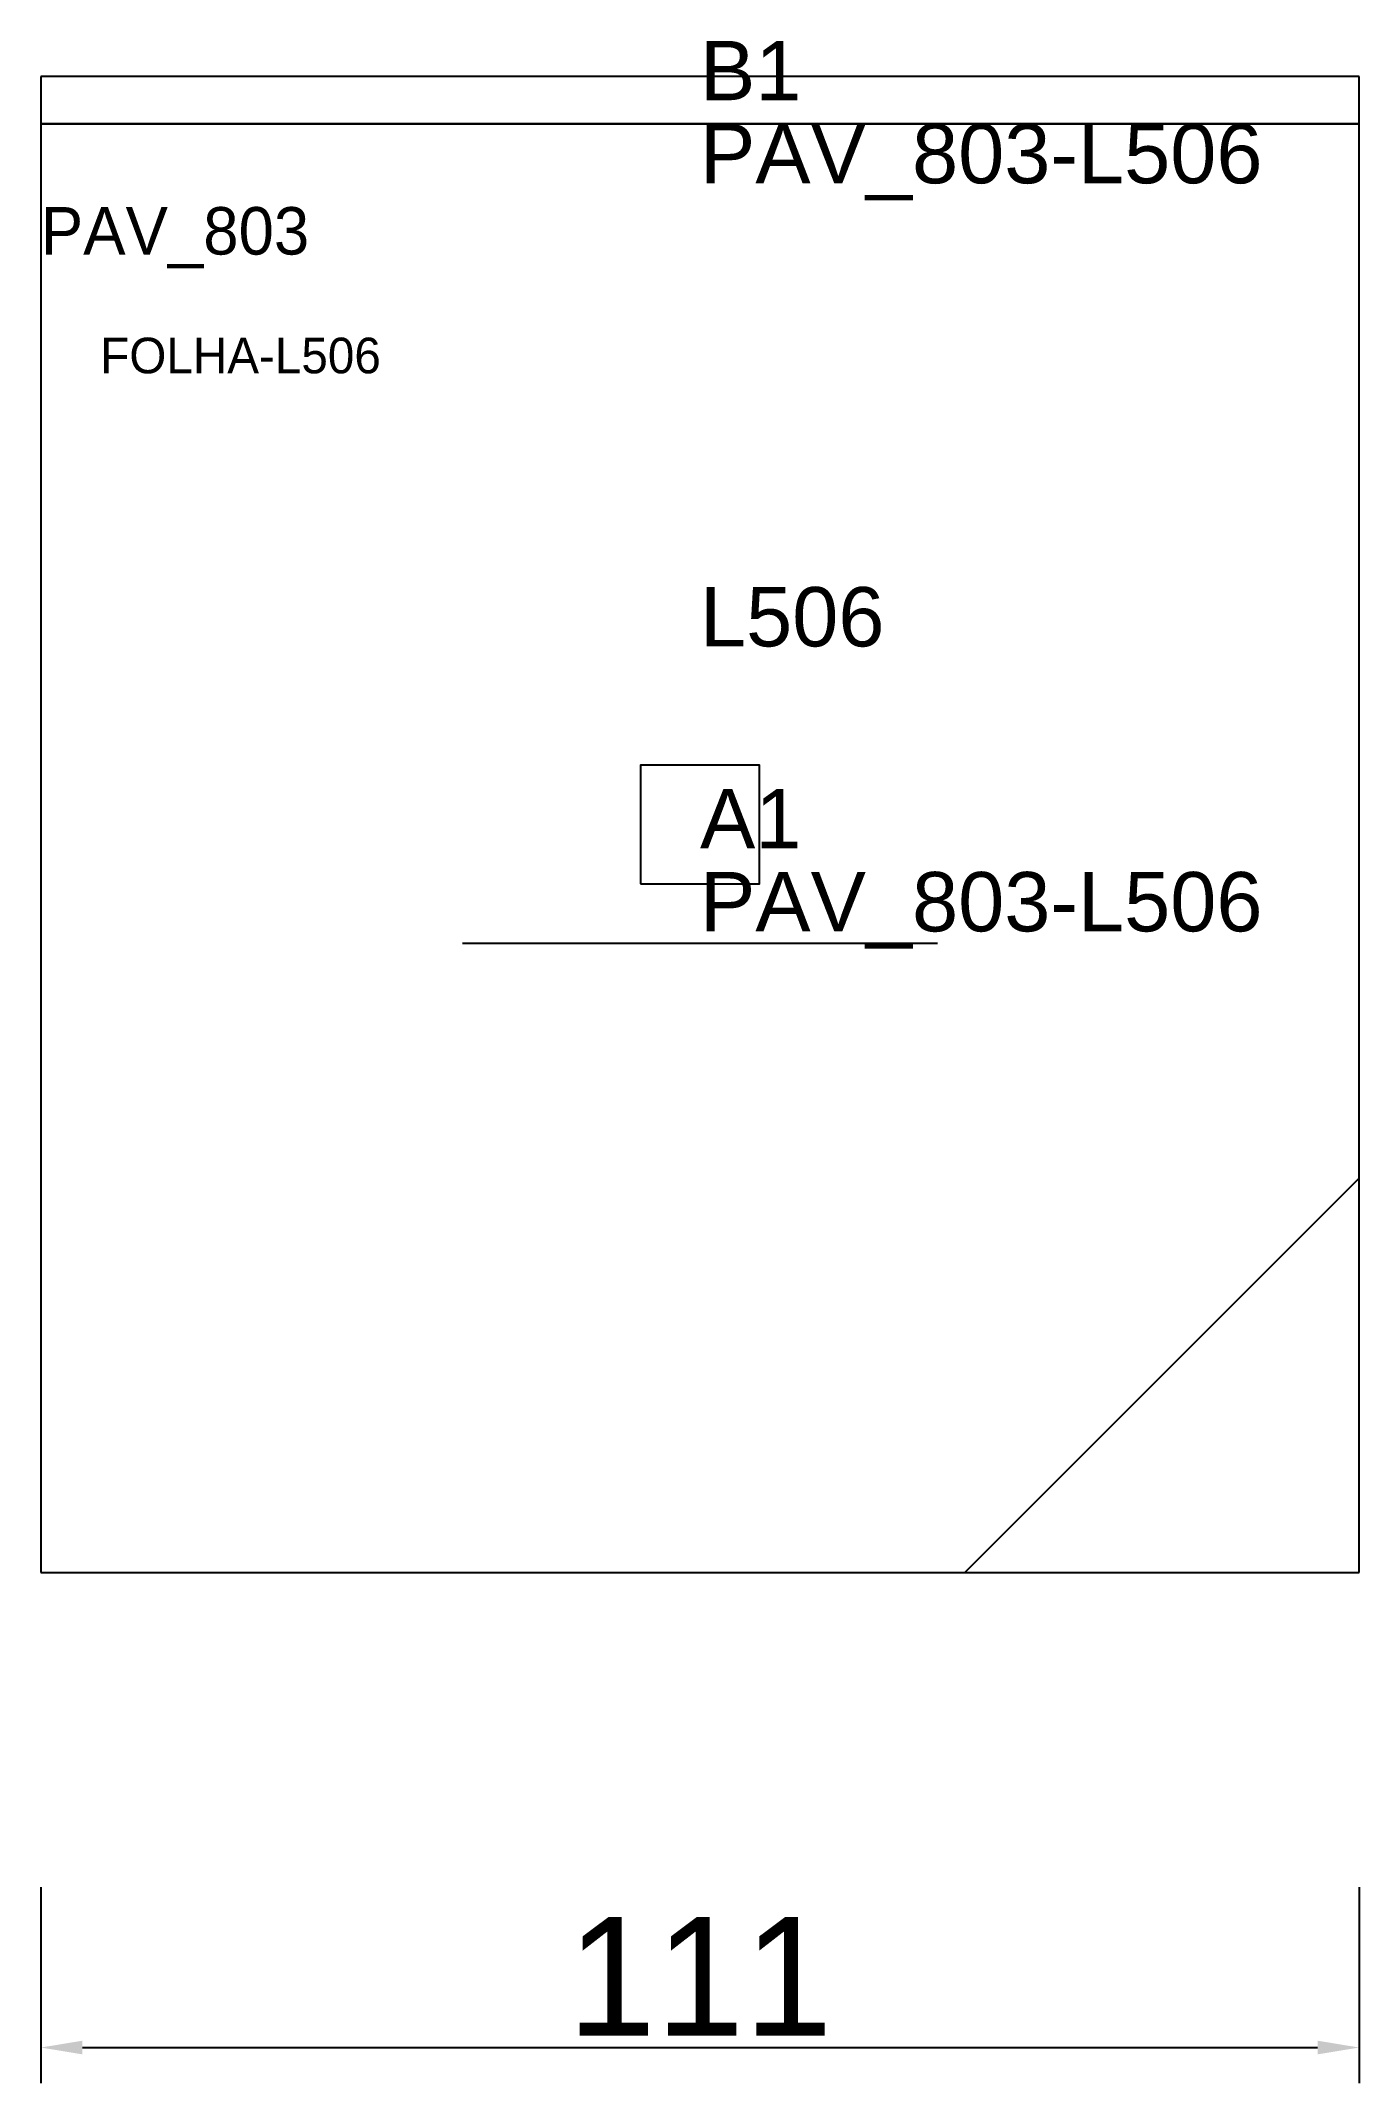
# Model space of a CAD drawing. Header units: metres. Extents: x 222 to 333, y 32 to 204.
import ezdxf

# ---------------------------------------------------------------- set-up
doc = ezdxf.new("R2010")
doc.units = ezdxf.units.M
for name, color, linetype in [('3', 3, 'CONTINUOUS'), ('AUX00', 7, 'CONTINUOUS'), ('COTA', 241, 'CONTINUOUS'), ('FOLHA', 255, 'CONTINUOUS'), ('Hachura', 251, 'CONTINUOUS'), ('NOMENCLATURA', 7, 'CONTINUOUS'), ('Nível', 160, 'CONTINUOUS'), ('Painéis', 200, 'CONTINUOUS'), ('Pilares', 5, 'CONTINUOUS'), ('SARR_2.2x7', 40, 'CONTINUOUS')]:
    doc.layers.add(name, color=color, linetype=linetype)
doc.styles.add('ARIAL', font='Arial.ttf')
doc.styles.add('STR_STANDARD', font='arial.ttf')
doc.dimstyles.new('EZ DXF', dxfattribs={"dimtxt": 10, "dimasz": 3.5, "dimexe": 3, "dimexo": 1.5, "dimgap": 1, "dimtad": 1, "dimdec": 1, "dimdsep": 46, "dimcen": 2.5, "dimazin": 3, "dimtfac": 1, "dimtmove": 0, "dimatfit": 3})

msp = doc.modelspace()

# ---------------------------------------------------------------- hatches: boundary and pattern name
at = {"layer": 'Hachura'}
h = msp.add_hatch(dxfattribs=at)
h.set_pattern_fill('ANSI31', scale=50)
h.paths.add_polyline_path([(222.2, 201.5), (222.2, 75.5), (333.23, 75.5), (333.23, 201.5)])
h = msp.add_hatch(dxfattribs=at)
h.set_pattern_fill('ANSI31', scale=50)
h.paths.add_polyline_path([(222.2, 201.5), (222.2, 75.5), (333.23, 75.5), (333.23, 201.5)])

# ---------------------------------------------------------------- linework, layer by layer
at = {"layer": '3'}
msp.add_lwpolyline([(222.2, 197.5), (333.23, 197.5)], close=True, dxfattribs=at)
msp.add_lwpolyline([(222.2, 197.5), (333.23, 197.5)], close=True, dxfattribs=at)
at = {"layer": 'Painéis', "color": 200}
for p, q in [((222.2, 201.5), (222.2, 75.5)), ((333.23, 201.5), (222.2, 201.5)), ((222.2, 201.5), (222.2, 75.5)), ((333.23, 201.5), (222.2, 201.5)), ((333.23, 75.5), (333.23, 201.5)), ((333.23, 75.5), (333.23, 201.5)), ((222.2, 75.5), (333.23, 75.5)), ((222.2, 75.5), (333.23, 75.5))]:
    msp.add_line(p, q, dxfattribs=at)
at = {"layer": 'Pilares'}
msp.add_lwpolyline([(272.715, 133.5), (282.715, 133.5), (282.715, 143.5), (272.715, 143.5)], close=True, dxfattribs=at)
msp.add_lwpolyline([(272.715, 133.5), (282.715, 133.5), (282.715, 143.5), (272.715, 143.5)], close=True, dxfattribs=at)
at = {"layer": 'SARR_2.2x7'}
msp.add_line((257.715, 128.5), (297.715, 128.5), dxfattribs=at)
msp.add_line((257.715, 128.5), (297.715, 128.5), dxfattribs=at)

# ---------------------------------------------------------------- texts
at = {"layer": '3', "style": 'STR_STANDARD'}
for s, p in [('B1', (277.715, 199.5)), ('B1', (277.715, 199.5)), ('A1', (277.715, 136.5)), ('A1', (277.715, 136.5))]:
    msp.add_text(s, height=5, dxfattribs=at).set_placement(p)
at = {"layer": 'AUX00', "style": 'STR_STANDARD'}
for p in [(277.715, 192.5), (277.715, 192.5), (277.715, 129.5), (277.715, 129.5)]:
    msp.add_text('PAV_803-L506', height=5, dxfattribs=at).set_placement(p)
at = {"layer": 'FOLHA'}
msp.add_text('FOLHA-L506', height=3, dxfattribs=at).set_placement((227.2, 176.5))
msp.add_text('FOLHA-L506', height=3, dxfattribs=at).set_placement((227.2, 176.5))
at = {"layer": 'NOMENCLATURA', "insert": (277.715, 158.5), "char_height": 5, "attachment_point": 1, "style": 'ARIAL'}
msp.add_mtext('L506', dxfattribs=at)
msp.add_mtext('L506', dxfattribs=at)
at = {"layer": 'Nível'}
msp.add_text('PAV_803', height=4, dxfattribs=at).set_placement((222.2, 186.5))
msp.add_text('PAV_803', height=4, dxfattribs=at).set_placement((222.2, 186.5))

# ---------------------------------------------------------------- dimensions: what is measured, and where the dimension line sits
at = {"layer": 'COTA'}
msp.add_linear_dim(base=(222.2, 35.5), p1=(222.2, 50.5), p2=(333.23, 50.5), dimstyle='EZ DXF', dxfattribs=at).render()
msp.add_linear_dim(base=(222.2, 35.5), p1=(222.2, 50.5), p2=(333.23, 50.5), dimstyle='EZ DXF', dxfattribs=at).render()

doc.saveas('drawing.dxf')
